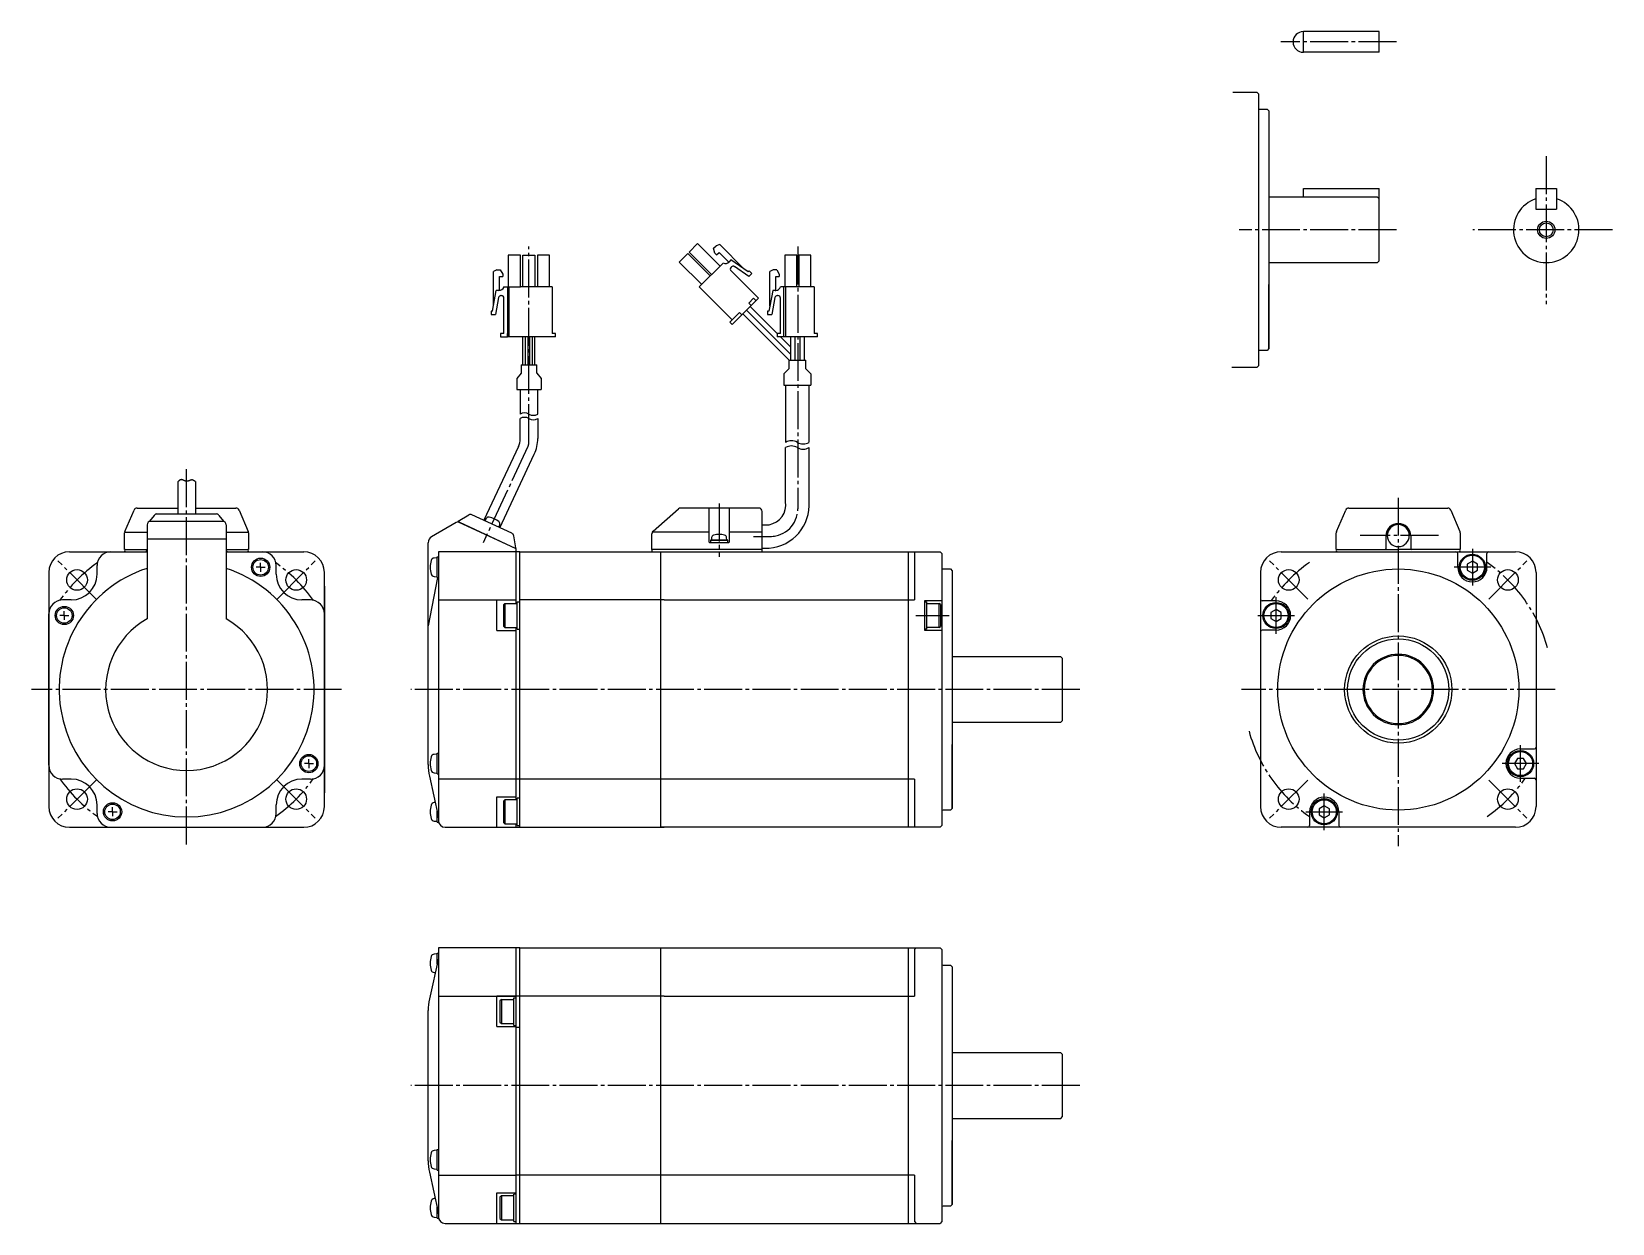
# Model space of a CAD drawing. Extents: x -213 to 246, y -140 to 206.
import ezdxf

# ---------------------------------------------------------------- set-up
doc = ezdxf.new("R2010")
doc.units = 0
doc.linetypes.add('DASH_CENTER', pattern=[14, 11, -1, 1, -1])
doc.layers.get('0').update_dxf_attribs({"linetype": 'CONTINUOUS'})

msp = doc.modelspace()

# ---------------------------------------------------------------- linework, layer by layer
at = {"color": 1, "linetype": 'DASH_CENTER'}
for p, q in [((183.31, 203.03), (149.79, 203.03)), ((226.82, 169.86), (226.82, 126.87)), ((183.31, 148.48), (137.65, 148.48)), ((246.02, 148.48), (205.55, 148.48)), ((-68.54, 86.84), (-68.54, 143.6)), ((9.5, 143.6), (9.5, 67.45)), ((-68.82, 85.58), (-81.85, 57.62)), ((-167.94, -30), (-167.94, 79.09)), ((-13.32, 68.97), (-13.32, 53.57)), ((183.86, 70.7), (183.86, -30.5)), ((195.52, 59.7), (172.75, 59.7)), ((-3.32, 59.45), (1.5, 59.45)), ((205.36, 55.82), (205.36, 50.5)), ((-194.21, 41.27), (-205.3, 52.37)), ((-141.66, 41.27), (-130.57, 52.37)), ((157.58, 41.27), (146.49, 52.37)), ((205.36, 50.5), (200.04, 50.5)), ((205.36, 50.5), (205.36, 45.18)), ((210.68, 50.5), (205.36, 50.5)), ((210.13, 41.27), (221.22, 52.37)), ((148.36, 36.5), (148.36, 41.82)), ((43.78, 36.5), (53.42, 36.5)), ((143.04, 36.5), (148.36, 36.5)), ((148.36, 31.18), (148.36, 36.5)), ((148.36, 36.5), (153.68, 36.5)), ((-122.94, 15), (-212.94, 15)), ((91.37, 15), (-102.82, 15)), ((229.36, 15), (138.36, 15)), ((219.36, -6.5), (219.36, -1.18)), ((219.36, -6.5), (214.04, -6.5)), ((224.68, -6.5), (219.36, -6.5)), ((219.36, -11.82), (219.36, -6.5)), ((-194.21, -11.27), (-205.3, -22.37)), ((-141.66, -11.27), (-130.57, -22.37)), ((157.58, -11.27), (146.49, -22.37)), ((210.13, -11.27), (221.22, -22.37)), ((162.36, -20.5), (162.36, -15.18)), ((157.04, -20.5), (162.36, -20.5)), ((162.36, -25.82), (162.36, -20.5)), ((162.36, -20.5), (167.68, -20.5)), ((91.37, -100), (-102.82, -100))]:
    msp.add_line(p, q, dxfattribs=at)
at = {"color": 7, "linetype": 'CONTINUOUS'}
for p, q in [((156.31, 200.03), (156.31, 206.03)), ((178.31, 206.03), (156.31, 206.03)), ((178.31, 200.03), (178.31, 206.03)), ((178.31, 200.03), (156.31, 200.03)), ((135.81, 188.48), (142.81, 188.48)), ((138.11, 188.48), (142.81, 188.48)), ((142.81, 188.48), (143.31, 187.98)), ((143.31, 187.98), (143.31, 148.48)), ((143.61, 183.48), (145.81, 183.48)), ((145.81, 183.48), (146.31, 182.98)), ((146.31, 182.98), (146.31, 148.48)), ((177.81, 157.98), (146.31, 157.98)), ((177.81, 157.98), (146.31, 157.98)), ((156.31, 160.48), (178.31, 160.48)), ((156.31, 157.98), (156.31, 160.48)), ((178.31, 157.48), (177.81, 157.98)), ((178.31, 157.48), (177.81, 157.98)), ((178.31, 139.48), (178.31, 160.48)), ((178.31, 139.48), (178.31, 157.48)), ((223.82, 160.48), (229.82, 160.48)), ((223.82, 154.48), (229.82, 154.48)), ((143.31, 148.48), (143.31, 108.98)), ((146.31, 148.48), (146.31, 113.98)), ((-19.56, 144.47), (-22.03, 141.99)), ((-13.05, 137.96), (-19.56, 144.47)), ((-14.94, 143.15), (-14.23, 143.85)), ((-14.58, 141.73), (-14.94, 143.15)), ((-13.17, 144.21), (-14.23, 143.85)), ((-13.17, 144.21), (-6.01, 137.05)), ((-71.04, 141.1), (-74.53, 141.1)), ((-74.53, 141.1), (-74.53, 131.9)), ((-71.04, 131.9), (-71.04, 141.1)), ((-70.29, 131.9), (-70.29, 141.1)), ((-70.29, 141.1), (-66.79, 141.1)), ((-66.79, 141.1), (-66.79, 131.9)), ((-66.04, 141.1), (-66.04, 131.9)), ((-62.54, 141.1), (-66.04, 141.1)), ((-62.54, 131.9), (-62.54, 141.1)), ((-22.42, 141.6), (-24.9, 139.13)), ((-24.9, 139.13), (-18.39, 132.62)), ((-15.92, 135.1), (-22.42, 141.6)), ((-22.03, 141.99), (-15.53, 135.48)), ((-19.1, 131.91), (-12.17, 138.84)), ((-14.05, 141.2), (-14.58, 141.73)), ((-14.05, 141.2), (-13.35, 141.91)), ((-13.35, 141.91), (-10.52, 139.08)), ((-9.88, 139.72), (-10.4, 139.2)), ((-4.86, 136.25), (-9.88, 139.72)), ((-9.87, 137.61), (-9.78, 137.69)), ((-4.74, 134.96), (-8.83, 137.78)), ((5.73, 141.1), (5.73, 131.9)), ((9.23, 141.1), (5.73, 141.1)), ((9.23, 131.9), (9.23, 141.1)), ((9.78, 141.1), (9.78, 131.9)), ((13.28, 141.1), (9.78, 141.1)), ((13.28, 131.9), (13.28, 141.1)), ((146.31, 138.98), (150.31, 138.98)), ((146.31, 138.98), (150.31, 138.98)), ((150.31, 138.98), (177.81, 138.98)), ((150.31, 138.98), (177.81, 138.98)), ((177.81, 138.98), (178.31, 139.48)), ((177.81, 138.98), (178.31, 139.48)), ((-77.87, 136.9), (-78.87, 136.4)), ((-78.87, 126.27), (-78.87, 136.4)), ((-77.87, 136.9), (-76.87, 136.9)), ((-77.12, 130.9), (-77.12, 134.9)), ((-77.12, 134.9), (-76.12, 134.9)), ((-76.87, 136.9), (-76.12, 135.65)), ((-76.12, 135.65), (-76.12, 134.9)), ((-9.87, 136.55), (-1.92, 128.59)), ((-4.57, 136.55), (-4.86, 136.25)), ((-4.74, 134.96), (-3.86, 135.84)), ((-3.86, 135.84), (-4.57, 136.55)), ((2.39, 136.9), (1.39, 136.4)), ((1.39, 126.27), (1.39, 136.4)), ((3.39, 136.9), (2.39, 136.9)), ((3.14, 130.9), (3.14, 134.9)), ((3.14, 134.9), (4.14, 134.9)), ((3.39, 136.9), (3.39, 136.9)), ((3.39, 136.9), (4.14, 135.65)), ((4.14, 135.65), (4.14, 134.9)), ((-79.12, 124.9), (-78.03, 130.9)), ((-77.4, 128.78), (-78.29, 123.9)), ((-77.29, 130.9), (-78.03, 130.9)), ((-76.66, 129.4), (-76.54, 129.4)), ((-75.79, 131.9), (-72.28, 131.9)), ((-75.79, 118.4), (-75.79, 128.65)), ((-74.78, 131.89), (-74.79, 117.4)), ((-74.29, 117.4), (-74.28, 131.89)), ((-72.28, 131.9), (-71.04, 131.9)), ((-70.29, 131.9), (-71.04, 131.9)), ((-66.79, 131.9), (-70.29, 131.9)), ((-61.79, 131.9), (-66.79, 131.9)), ((-61.79, 131.9), (-61.79, 118.4)), ((-9.55, 122.37), (-19.1, 131.91)), ((-9.55, 120.95), (-1.92, 128.59)), ((-4.74, 127.18), (-3.33, 128.59)), ((-3.33, 128.59), (-2.62, 127.88)), ((-3.33, 128.59), (-2.62, 127.88)), ((2.23, 130.9), (1.39, 126.27)), ((2.86, 128.78), (1.98, 123.9)), ((2.98, 130.9), (2.23, 130.9)), ((3.6, 129.4), (3.73, 129.4)), ((14.28, 131.9), (4.48, 131.9)), ((5.48, 131.9), (4.48, 131.9)), ((4.48, 118.4), (4.48, 128.65)), ((5.48, 117.4), (5.48, 131.89)), ((5.98, 131.9), (5.98, 117.4)), ((14.28, 131.9), (14.28, 118.4)), ((146.31, 113.98), (146.31, 132.56)), ((-79.12, 124.9), (-79.54, 124.9)), ((-79.54, 124.9), (-79.54, 123.9)), ((-10.26, 121.66), (-7.43, 124.49)), ((-7.43, 124.49), (-6.73, 123.78)), ((-6.44, 124.07), (6.97, 110.65)), ((-5.38, 125.13), (7.37, 112.37)), ((-4.74, 127.18), (-4.04, 126.47)), ((3.48, 118.39), (-4.32, 126.19)), ((1.14, 124.9), (0.73, 124.9)), ((0.73, 124.9), (0.73, 123.9)), ((1.39, 126.27), (1.14, 124.9)), ((-79.54, 123.9), (-78.29, 123.9)), ((-10.26, 121.66), (-9.55, 120.95)), ((0.73, 123.9), (1.98, 123.9)), ((-76.79, 118.4), (-76.79, 117.4)), ((-75.79, 118.4), (-76.79, 118.4)), ((-76.79, 117.4), (-76.08, 117.4)), ((-76.08, 117.4), (-74.79, 117.4)), ((-74.79, 117.4), (-74.79, 118.4)), ((-74.79, 117.4), (-74.79, 117.4)), ((-60.79, 117.4), (-74.79, 117.4)), ((-70.29, 109.32), (-70.29, 117.4)), ((-69.54, 109.32), (-69.54, 117.4)), ((-68.79, 109.32), (-68.79, 117.4)), ((-68.29, 109.32), (-68.29, 117.4)), ((-67.54, 109.32), (-67.54, 117.4)), ((-66.79, 109.32), (-66.79, 117.4)), ((-60.79, 118.4), (-61.79, 118.4)), ((-60.79, 117.4), (-60.79, 118.4)), ((3.48, 118.4), (3.48, 117.4)), ((4.48, 118.4), (3.48, 118.4)), ((15.28, 117.4), (3.48, 117.4)), ((4.48, 117.4), (7.37, 114.5)), ((7.37, 117.4), (7.37, 110.65)), ((8.62, 117.4), (8.62, 110.65)), ((10.12, 117.4), (10.12, 110.65)), ((11.37, 117.4), (11.37, 110.65)), ((15.28, 118.4), (14.28, 118.4)), ((15.28, 117.4), (15.28, 118.4)), ((6.87, 110.65), (6.87, 108.15)), ((6.87, 110.65), (11.87, 110.65)), ((11.87, 108.15), (11.87, 110.65)), ((145.81, 113.48), (143.61, 113.48)), ((146.31, 113.98), (145.81, 113.48)), ((-70.79, 106.82), (-72.04, 105.32)), ((-70.79, 109.32), (-70.79, 106.82)), ((-70.79, 109.32), (-66.29, 109.32)), ((-66.29, 106.82), (-66.29, 109.32)), ((-66.29, 106.82), (-65.04, 105.32)), ((6.87, 108.15), (5.47, 106.65)), ((5.47, 106.65), (5.47, 103.4)), ((11.87, 108.15), (13.27, 106.65)), ((13.27, 106.65), (13.27, 103.4)), ((142.81, 108.48), (135.55, 108.48)), ((143.31, 108.98), (142.81, 108.48)), ((-72.04, 105.32), (-72.04, 102.07)), ((-72.04, 102.07), (-65.04, 102.07)), ((-71.09, 102.07), (-71.09, 94.96)), ((-65.99, 94.96), (-65.99, 102.07)), ((-65.04, 105.32), (-65.04, 102.07)), ((5.47, 103.4), (13.27, 103.4)), ((5.98, 103.4), (5.98, 86.78)), ((12.77, 86.78), (12.77, 103.4)), ((-71.09, 87.85), (-71.09, 93.68)), ((-65.99, 93.68), (-65.99, 87.85)), ((-71.6, 85.54), (-81.63, 64.14)), ((-77.01, 61.98), (-66.98, 83.37)), ((5.98, 69.55), (5.98, 85.26)), ((12.77, 69.65), (12.77, 85.26)), ((-170.49, 75.32), (-170.49, 65.98)), ((-165.39, 75.36), (-165.39, 65.98)), ((-185.86, 60.89), (-183.2, 67.09)), ((-185.86, 60.89), (-183.2, 67.09)), ((-182.28, 67.7), (-170.49, 67.7)), ((-177.34, 65.57), (-178.75, 63.86)), ((-176.54, 65.98), (-159.34, 65.98)), ((-165.39, 67.7), (-153.6, 67.7)), ((-157.13, 63.86), (-158.53, 65.57)), ((-152.68, 67.09), (-150.02, 60.89)), ((-152.68, 67.09), (-150.02, 60.89)), ((-89.06, 63.91), (-86.02, 65.71)), ((-89.06, 63.91), (-86.02, 65.71)), ((-73.52, 60.36), (-85.09, 65.75)), ((-80.96, 64.69), (-81.36, 64.01)), ((-32.48, 61), (-25.11, 67.45)), ((-1.82, 67.7), (-24.45, 67.7)), ((-16.32, 67.7), (-16.32, 57.9)), ((-10.32, 57.9), (-10.32, 67.7)), ((-0.82, 55), (-0.82, 66.7)), ((165.94, 60.89), (168.6, 67.09)), ((169.52, 67.7), (193.36, 67.7)), ((193.36, 67.7), (193.86, 67.7)), ((193.86, 67.7), (198.2, 67.7)), ((199.12, 67.09), (201.77, 60.89)), ((-185.94, 55.7), (-185.94, 60.49)), ((-185.94, 55.7), (-185.94, 60.49)), ((-185.92, 60.7), (-179.77, 60.7)), ((-185.92, 60.7), (-179.39, 60.7)), ((-179.39, 62.86), (-179.39, 35.52)), ((-178.75, 63.86), (-157.13, 63.86)), ((-178.52, 63.86), (-157.37, 63.86)), ((-178.25, 63.86), (-157.62, 63.86)), ((-156.49, 62.86), (-156.49, 35.52)), ((-156.49, 60.7), (-149.96, 60.7)), ((-156.1, 60.7), (-149.96, 60.7)), ((-149.94, 60.49), (-149.94, 55.7)), ((-149.94, 60.49), (-149.94, 55.7)), ((-89.64, 63.53), (-96.84, 59.35)), ((-89.05, 63.74), (-72.54, 56.04)), ((-88.71, 63.58), (-72.32, 55.94)), ((-77.28, 62.11), (-77.01, 62.85)), ((-32.82, 55.7), (-32.82, 60.25)), ((-16.32, 60.7), (-32.72, 60.7)), ((-0.82, 60.7), (-10.32, 60.7)), ((-0.82, 62.85), (1.18, 62.85)), ((165.86, 55.7), (165.86, 60.49)), ((201.86, 60.49), (201.86, 55.7)), ((-185.94, 55.7), (-182.44, 55.7)), ((-185.94, 55.7), (-179.39, 55.7)), ((-179.39, 58.77), (-156.49, 58.77)), ((-156.49, 55.7), (-149.94, 55.7)), ((-153.44, 55.7), (-149.94, 55.7)), ((-97.82, -6.79), (-97.82, 57.63)), ((-73.68, 56.52), (-73.68, 56.53)), ((-72.98, 59.62), (-72.4, 56.14)), ((-72.32, 55.94), (-72.32, 40)), ((-32.82, 55.7), (-32.82, 55)), ((-0.82, 55.7), (-32.82, 55.7)), ((-16.12, 57.7), (-10.52, 57.7)), ((-10.82, 58.34), (-15.82, 58.34)), ((-15.82, 58.34), (-15.82, 57.7)), ((-15.51, 59.12), (-15.57, 58.34)), ((-15.57, 58.34), (-14.62, 58.34)), ((-14.62, 58.34), (-12.02, 58.34)), ((-12.02, 58.34), (-11.07, 58.34)), ((-11.07, 58.34), (-11.14, 59.12)), ((-10.82, 57.7), (-10.82, 58.34)), ((-0.82, 56.05), (1.18, 56.05)), ((165.86, 55.7), (183.86, 55.7)), ((180.26, 59.6), (180.26, 55.9)), ((201.86, 55.7), (183.86, 55.7)), ((187.46, 59.6), (187.46, 55.9)), ((-201.94, 55), (-179.39, 55)), ((-193.94, 48.5), (-193.94, 51)), ((-193.94, 48.5), (-193.94, 51)), ((-193.94, 48.5), (-193.94, 51)), ((-156.49, 55), (-133.94, 55)), ((-146.44, 50.5), (-147.74, 50.5)), ((-146.44, 50.5), (-146.44, 51.8)), ((-146.44, 50.5), (-145.14, 50.5)), ((-146.44, 50.5), (-146.44, 49.2)), ((-141.94, 48.5), (-141.94, 51)), ((-95.2, 53.25), (-96.05, 53.18)), ((-95.2, 53.5), (-94.82, 53.5)), ((-95.2, 47.5), (-95.2, 53.5)), ((-95.2, 50.5), (-95.2, 53.25)), ((-95.2, 47.75), (-95.2, 50.5)), ((-71.22, 55), (-94.82, 55)), ((-94.82, 54.97), (-94.82, -22.23)), ((-94.82, 53.5), (-94.82, 47.5)), ((-71.32, 55), (-71.32, 15)), ((-71.22, 55), (50.88, 55)), ((-30.32, 54.9), (-30.32, 15)), ((41.58, 55), (43.88, 55)), ((41.58, 55), (41.58, 15)), ((41.58, 55), (41.58, 52.35)), ((43.38, 55), (43.38, 41)), ((43.88, 55), (50.88, 55)), ((50.88, 55), (51.38, 54.5)), ((51.38, 54.5), (51.38, 15)), ((149.86, 55), (217.86, 55)), ((201.11, 50.5), (201.11, 54.5)), ((205.36, 52.23), (203.86, 51.37)), ((203.86, 51.37), (203.86, 49.63)), ((206.86, 51.37), (205.36, 52.23)), ((206.86, 49.63), (206.86, 51.37)), ((209.61, 50.5), (209.61, 54.5)), ((-207.94, 49), (-207.94, -19)), ((-127.94, -19), (-127.94, 49)), ((-95.12, 47.5), (-97.82, 33.49)), ((-96.05, 47.82), (-95.2, 47.75)), ((-95.2, 47.5), (-94.82, 47.5)), ((51.68, 50), (53.88, 50)), ((53.88, 50), (54.38, 49.5)), ((54.38, 49.5), (54.38, 15)), ((143.86, 49), (143.86, -19)), ((203.86, 49.63), (205.36, 48.77)), ((205.36, 48.77), (206.86, 49.63)), ((223.86, 49), (223.86, -19)), ((-127.94, 45), (-127.94, -15)), ((-207.94, -7), (-207.94, 37)), ((-207.94, -7), (-207.94, 37)), ((-207.94, -7), (-207.94, 37)), ((-207.94, -7), (-207.94, 37)), ((-207.94, -7), (-207.94, 37)), ((-201.44, 41), (-203.94, 41)), ((-201.44, 41), (-203.94, 41)), ((-201.44, 41), (-203.94, 41)), ((-203.44, 36.5), (-203.44, 37.8)), ((-131.94, 41), (-134.44, 41)), ((-131.94, 41), (-134.44, 41)), ((-127.94, 37), (-127.94, -7)), ((-127.94, 37), (-127.94, -7)), ((-127.94, 37), (-127.94, -7)), ((-127.94, 37), (-127.94, -7)), ((-127.94, 37), (-127.94, -7)), ((-94.82, 41), (-72.32, 41)), ((-77.82, 32.16), (-77.82, 41)), ((-75.56, 40), (-75.96, 39.6)), ((-75.96, 39.6), (-75.96, 33.4)), ((-75.56, 40), (-71.96, 40)), ((-75.56, 40), (-75.56, 33.59)), ((-75.56, 39.24), (-75.56, 33)), ((-71.96, 40.5), (-71.32, 40.5)), ((-71.96, 33.59), (-71.96, 40.5)), ((-71.96, 32.5), (-71.96, 39.24)), ((-29.32, 41), (-71.32, 41)), ((-29.32, 41), (43.38, 41)), ((46.28, 40.75), (46.28, 32.25)), ((51.38, 40.75), (46.28, 40.75)), ((46.28, 40.5), (46.92, 40.5)), ((46.92, 40.5), (46.92, 32.5)), ((46.92, 40), (50.57, 40)), ((50.57, 33), (50.57, 40)), ((50.92, 39.65), (50.57, 40)), ((50.92, 39.65), (50.92, 33.35)), ((148.36, 40.75), (144.36, 40.75)), ((148.36, 38.23), (146.86, 37.37)), ((146.86, 37.37), (146.86, 35.63)), ((149.86, 37.37), (148.36, 38.23)), ((149.86, 35.63), (149.86, 37.37)), ((-203.44, 36.5), (-204.74, 36.5)), ((-203.44, 36.5), (-203.44, 35.2)), ((-203.44, 36.5), (-202.14, 36.5)), ((-77.82, 32.16), (-72.32, 32.16)), ((-75.96, 33.4), (-75.56, 33)), ((-75.56, 33), (-71.96, 33)), ((-72.32, 33), (-72.32, -17)), ((-72.32, 32.8), (-72.32, -5)), ((-71.96, 32.5), (-71.32, 32.5)), ((46.92, 32.5), (46.28, 32.5)), ((46.28, 32.25), (51.38, 32.25)), ((50.57, 33), (46.92, 33)), ((50.57, 33), (50.92, 33.35)), ((148.36, 32.25), (144.36, 32.25)), ((146.86, 35.63), (148.36, 34.77)), ((148.36, 34.77), (149.86, 35.63)), ((85.87, 24.5), (54.37, 24.5)), ((85.87, 24.5), (54.37, 24.5)), ((86.37, 24), (85.87, 24.5)), ((86.37, 24), (85.87, 24.5)), ((86.37, 6), (86.37, 24)), ((86.37, 6), (86.37, 24)), ((-71.32, 15), (-71.32, -25)), ((-30.32, 15), (-30.32, -24.9)), ((41.58, 15), (41.58, -25)), ((51.38, 15), (51.38, -24.5)), ((54.38, 15), (54.38, -19.5)), ((54.37, 5.5), (58.37, 5.5)), ((54.37, 5.5), (58.37, 5.5)), ((58.37, 5.5), (85.87, 5.5)), ((58.37, 5.5), (85.87, 5.5)), ((85.87, 5.5), (86.37, 6)), ((85.87, 5.5), (86.37, 6)), ((-95.2, -3.75), (-96.05, -3.82)), ((-95.2, -3.5), (-94.82, -3.5)), ((-95.2, -9.5), (-95.2, -3.5)), ((-95.2, -6.5), (-95.2, -3.75)), ((-94.82, -3.5), (-94.82, -9.5)), ((54.37, -19.5), (54.37, -0.92)), ((219.36, -2.25), (223.36, -2.25)), ((-132.44, -6.5), (-133.74, -6.5)), ((-132.44, -6.5), (-132.44, -5.2)), ((-132.44, -6.5), (-132.44, -7.8)), ((-132.44, -6.5), (-131.14, -6.5)), ((-96.05, -9.18), (-95.2, -9.25)), ((-95.2, -9.25), (-95.2, -6.5)), ((218.49, -5), (217.62, -6.5)), ((217.62, -6.5), (218.49, -8)), ((220.22, -5), (218.49, -5)), ((218.49, -8), (220.22, -8)), ((221.09, -6.5), (220.22, -5)), ((220.22, -8), (221.09, -6.5)), ((-201.44, -11), (-203.94, -11)), ((-201.44, -11), (-203.94, -11)), ((-131.94, -11), (-134.44, -11)), ((-131.94, -11), (-134.44, -11)), ((-131.94, -11), (-134.44, -11)), ((-97.44, -10.16), (-94.88, -21.78)), ((-95.2, -9.5), (-94.82, -9.5)), ((-29.32, -11), (-94.82, -11)), ((43.38, -11), (-29.32, -11)), ((43.38, -11), (43.38, -25)), ((219.36, -10.75), (223.36, -10.75)), ((-95.75, -17.8), (-96.05, -17.82)), ((-94.82, -17.5), (-94.82, -23.5)), ((-77.82, -16.16), (-72.32, -16.16)), ((-77.82, -25), (-77.82, -16.16)), ((-75.56, -17), (-75.96, -17.4)), ((-75.56, -17), (-75.96, -17.4)), ((-75.96, -17.4), (-75.96, -23.24)), ((-75.96, -17.76), (-75.96, -23.6)), ((-71.96, -17), (-75.56, -17)), ((-75.56, -17), (-75.56, -23.24)), ((-75.56, -17.76), (-75.56, -24)), ((-71.96, -23.24), (-71.96, -16.5)), ((-71.32, -16.5), (-71.96, -16.5)), ((-71.96, -24.5), (-71.96, -17.76)), ((-193.94, -21), (-193.94, -18.5)), ((-193.94, -21), (-193.94, -18.5)), ((-193.94, -21), (-193.94, -18.5)), ((-189.44, -20.5), (-190.74, -20.5)), ((-189.44, -20.5), (-189.44, -19.2)), ((-189.44, -20.5), (-188.14, -20.5)), ((-189.44, -20.5), (-189.44, -21.8)), ((-141.94, -21), (-141.94, -18.5)), ((-141.94, -21), (-141.94, -18.5)), ((-95.2, -23.5), (-95.2, -20.29)), ((-94.82, -22.23), (-94.82, -23)), ((41.58, -22.35), (41.58, -25)), ((53.88, -20), (51.68, -20)), ((54.38, -19.5), (53.88, -20)), ((158.11, -20.5), (158.11, -24.5)), ((162.36, -18.77), (160.86, -19.63)), ((160.86, -19.63), (160.86, -21.37)), ((160.86, -21.37), (162.36, -22.23)), ((163.86, -19.63), (162.36, -18.77)), ((162.36, -22.23), (163.86, -21.37)), ((163.86, -21.37), (163.86, -19.63)), ((166.61, -20.5), (166.61, -24.5)), ((-201.94, -25), (-133.94, -25)), ((-96.05, -23.18), (-95.2, -23.25)), ((-95.2, -23.5), (-94.82, -23.5)), ((-92.82, -25), (-29.32, -25)), ((-75.96, -23.6), (-75.56, -24)), ((-75.56, -24), (-71.96, -24)), ((-72.32, -24), (-72.32, -25)), ((-71.96, -24.5), (-71.32, -24.5)), ((50.88, -25), (-30.32, -25)), ((43.88, -25), (41.58, -25)), ((51.38, -24.5), (50.88, -25)), ((217.86, -25), (149.86, -25)), ((-94.82, -62.99), (-97.44, -74.84)), ((-95.2, -61.75), (-96.05, -61.82)), ((-95.2, -64.71), (-95.2, -61.5)), ((-95.2, -61.5), (-94.82, -61.5)), ((-95.2, -64.5), (-95.2, -61.75)), ((-71.22, -60), (-94.82, -60)), ((-94.82, -60.03), (-94.82, -137.23)), ((-94.82, -61.5), (-94.82, -67.5)), ((-72.32, -60), (-72.32, -140)), ((-71.22, -60), (-71.32, -60.1)), ((-71.32, -60.1), (-71.32, -100)), ((-71.22, -60), (50.88, -60)), ((-30.32, -60), (-30.32, -100)), ((41.58, -60), (41.58, -62.65)), ((41.58, -60), (41.58, -100)), ((41.58, -60), (43.88, -60)), ((43.88, -60), (43.38, -60.5)), ((43.38, -60.5), (43.38, -74)), ((43.88, -60), (50.88, -60)), ((50.88, -60), (51.38, -60.5)), ((51.38, -60.5), (51.38, -100)), ((-96.05, -67.18), (-95.75, -67.2)), ((51.68, -65), (53.88, -65)), ((53.88, -65), (54.38, -65.5)), ((54.38, -65.5), (54.38, -100)), ((-94.82, -74), (-72.32, -74)), ((-29.32, -74), (-77.82, -74)), ((-77.82, -82.84), (-77.82, -74)), ((-76.56, -75), (-76.96, -75.4)), ((-76.96, -75.4), (-76.96, -81.6)), ((-76.56, -75), (-76.56, -81.41)), ((-76.56, -75), (-72.96, -75)), ((-76.56, -75.76), (-76.56, -82)), ((-72.96, -81.41), (-72.96, -74.5)), ((-72.96, -74.5), (-72.32, -74.5)), ((-72.96, -82.5), (-72.96, -75.76)), ((-72.32, -74), (-72.32, -81.41)), ((-29.32, -74), (43.38, -74)), ((-97.82, -100), (-97.82, -78.21)), ((-76.96, -81.6), (-76.56, -82)), ((-76.56, -82), (-72.96, -82)), ((-72.96, -82.5), (-72.32, -82.5)), ((-77.82, -82.84), (-72.32, -82.84)), ((-72.32, -83), (-71.32, -83)), ((85.87, -90.5), (54.37, -90.5)), ((85.87, -90.5), (54.37, -90.5)), ((86.37, -91), (85.87, -90.5)), ((86.37, -91), (85.87, -90.5)), ((86.37, -109), (86.37, -91)), ((86.37, -109), (86.37, -91)), ((-97.82, -121.79), (-97.82, -100)), ((-71.32, -100), (-71.32, -140)), ((-30.32, -100), (-30.32, -140)), ((41.58, -100), (41.58, -140)), ((51.38, -100), (51.38, -139.5)), ((54.38, -100), (54.38, -134.5)), ((54.37, -109.5), (58.37, -109.5)), ((54.37, -109.5), (58.37, -109.5)), ((58.37, -109.5), (85.87, -109.5)), ((58.37, -109.5), (85.87, -109.5)), ((85.87, -109.5), (86.37, -109)), ((85.87, -109.5), (86.37, -109)), ((-95.2, -118.75), (-96.05, -118.82)), ((-95.2, -124.5), (-95.2, -118.5)), ((-95.2, -118.5), (-94.82, -118.5)), ((-95.2, -121.5), (-95.2, -118.75)), ((-94.82, -118.5), (-94.82, -124.5)), ((54.37, -134.5), (54.37, -115.92)), ((-95.2, -124.25), (-95.2, -121.5)), ((-97.44, -125.16), (-94.88, -136.78)), ((-96.05, -124.18), (-95.2, -124.25)), ((-95.2, -124.5), (-94.82, -124.5)), ((-94.82, -126), (-72.32, -126)), ((43.38, -126), (-72.32, -126)), ((43.38, -126), (43.38, -139.5)), ((-95.75, -132.8), (-96.05, -132.82)), ((-94.82, -132.5), (-94.82, -138.5)), ((-77.82, -140), (-77.82, -131.16)), ((-77.82, -131.16), (-72.32, -131.16)), ((-76.56, -132), (-76.96, -132.4)), ((-76.56, -132), (-76.96, -132.4)), ((-76.96, -132.4), (-76.96, -138.24)), ((-76.96, -132.76), (-76.96, -138.6)), ((-76.56, -132), (-76.56, -138.24)), ((-72.96, -132), (-76.56, -132)), ((-76.56, -132.76), (-76.56, -139)), ((-72.32, -131.5), (-72.96, -131.5)), ((-72.96, -138.24), (-72.96, -131.5)), ((-72.96, -139.5), (-72.96, -132.76)), ((-95.2, -138.5), (-95.2, -135.29)), ((-94.82, -137.23), (-94.82, -138)), ((53.88, -135), (51.68, -135)), ((54.38, -134.5), (53.88, -135)), ((-96.05, -138.18), (-95.2, -138.25)), ((-95.2, -138.5), (-94.82, -138.5)), ((-92.82, -140), (50.88, -140)), ((-76.96, -138.6), (-76.56, -139)), ((-76.56, -139), (-72.96, -139)), ((-72.96, -139.5), (-72.32, -139.5)), ((43.38, -139.5), (43.88, -140)), ((51.38, -139.5), (50.88, -140))]:
    msp.add_line(p, q, dxfattribs=at)
for p, q in [((223.82, 160.48), (223.82, 154.48)), ((229.82, 160.48), (229.82, 154.48))]:
    msp.add_line(p, q)
at = {"color": 2}
msp.add_polyline3d([(-165.39, 75.36, 0), (-165.41, 75.38, 0), (-165.43, 75.39, 0), (-165.45, 75.41, 0), (-165.47, 75.42, 0), (-165.5, 75.44, 0), (-165.52, 75.46, 0), (-165.54, 75.47, 0), (-165.56, 75.49, 0), (-165.58, 75.5, 0), (-165.6, 75.52, 0), (-165.63, 75.53, 0), (-165.65, 75.55, 0), (-165.67, 75.56, 0), (-165.69, 75.58, 0), (-165.71, 75.59, 0), (-165.74, 75.61, 0), (-165.76, 75.62, 0), (-165.78, 75.63, 0), (-165.8, 75.65, 0), (-165.82, 75.66, 0), (-165.84, 75.67, 0), (-165.87, 75.69, 0), (-165.89, 75.7, 0), (-165.91, 75.71, 0), (-165.93, 75.72, 0), (-165.95, 75.73, 0), (-165.98, 75.74, 0), (-166, 75.75, 0), (-166.02, 75.76, 0), (-166.04, 75.77, 0), (-166.06, 75.78, 0), (-166.09, 75.79, 0), (-166.11, 75.8, 0), (-166.13, 75.8, 0), (-166.16, 75.81, 0), (-166.18, 75.82, 0), (-166.2, 75.82, 0), (-166.22, 75.83, 0), (-166.25, 75.83, 0), (-166.27, 75.84, 0), (-166.29, 75.84, 0), (-166.31, 75.84, 0), (-166.34, 75.84, 0), (-166.36, 75.85, 0), (-166.38, 75.85, 0), (-166.41, 75.85, 0), (-166.43, 75.85, 0), (-166.45, 75.85, 0), (-166.47, 75.84, 0), (-166.5, 75.84, 0), (-166.52, 75.84, 0), (-166.54, 75.84, 0), (-166.57, 75.83, 0), (-166.59, 75.83, 0), (-166.61, 75.82, 0), (-166.64, 75.82, 0), (-166.66, 75.81, 0), (-166.68, 75.81, 0), (-166.71, 75.8, 0), (-166.73, 75.8, 0), (-166.75, 75.79, 0), (-166.78, 75.78, 0), (-166.8, 75.77, 0), (-166.83, 75.77, 0), (-166.85, 75.76, 0), (-166.87, 75.75, 0), (-166.9, 75.74, 0), (-166.92, 75.73, 0), (-166.94, 75.72, 0), (-166.97, 75.72, 0), (-166.99, 75.71, 0), (-167.02, 75.7, 0), (-167.04, 75.69, 0), (-167.07, 75.68, 0), (-167.09, 75.67, 0), (-167.11, 75.66, 0), (-167.14, 75.65, 0), (-167.16, 75.64, 0), (-167.19, 75.63, 0), (-167.21, 75.62, 0), (-167.24, 75.61, 0), (-167.26, 75.6, 0), (-167.28, 75.59, 0), (-167.31, 75.58, 0), (-167.33, 75.58, 0), (-167.36, 75.57, 0), (-167.38, 75.56, 0), (-167.41, 75.55, 0), (-167.43, 75.54, 0), (-167.45, 75.53, 0), (-167.48, 75.53, 0), (-167.5, 75.52, 0), (-167.53, 75.51, 0), (-167.55, 75.5, 0), (-167.58, 75.5, 0), (-167.6, 75.49, 0), (-167.63, 75.49, 0), (-167.65, 75.48, 0), (-167.68, 75.48, 0), (-167.7, 75.47, 0), (-167.72, 75.47, 0), (-167.75, 75.46, 0), (-167.77, 75.46, 0), (-167.8, 75.46, 0), (-167.82, 75.46, 0), (-167.85, 75.46, 0), (-167.87, 75.45, 0), (-167.9, 75.45, 0), (-167.92, 75.45, 0), (-167.94, 75.46, 0), (-167.97, 75.46, 0), (-167.99, 75.46, 0), (-168.02, 75.46, 0), (-168.04, 75.47, 0), (-168.07, 75.47, 0), (-168.09, 75.47, 0), (-168.12, 75.48, 0), (-168.14, 75.48, 0), (-168.16, 75.49, 0), (-168.19, 75.5, 0), (-168.21, 75.5, 0), (-168.24, 75.51, 0), (-168.26, 75.52, 0), (-168.29, 75.53, 0), (-168.31, 75.53, 0), (-168.34, 75.54, 0), (-168.36, 75.55, 0), (-168.38, 75.56, 0), (-168.41, 75.57, 0), (-168.43, 75.58, 0), (-168.46, 75.59, 0), (-168.48, 75.6, 0), (-168.5, 75.61, 0), (-168.53, 75.62, 0), (-168.55, 75.63, 0), (-168.58, 75.64, 0), (-168.6, 75.65, 0), (-168.63, 75.67, 0), (-168.65, 75.68, 0), (-168.67, 75.69, 0), (-168.7, 75.7, 0), (-168.72, 75.71, 0), (-168.75, 75.72, 0), (-168.77, 75.73, 0), (-168.79, 75.74, 0), (-168.82, 75.75, 0), (-168.84, 75.76, 0), (-168.86, 75.78, 0), (-168.89, 75.79, 0), (-168.91, 75.8, 0), (-168.94, 75.81, 0), (-168.96, 75.82, 0), (-168.98, 75.83, 0), (-169, 75.84, 0), (-169.03, 75.84, 0), (-169.05, 75.85, 0), (-169.07, 75.86, 0), (-169.1, 75.87, 0), (-169.12, 75.88, 0), (-169.14, 75.89, 0), (-169.17, 75.89, 0), (-169.19, 75.9, 0), (-169.21, 75.91, 0), (-169.24, 75.91, 0), (-169.26, 75.92, 0), (-169.28, 75.92, 0), (-169.3, 75.93, 0), (-169.33, 75.93, 0), (-169.35, 75.93, 0), (-169.37, 75.93, 0), (-169.39, 75.94, 0), (-169.42, 75.94, 0), (-169.44, 75.94, 0), (-169.46, 75.94, 0), (-169.48, 75.94, 0), (-169.5, 75.94, 0), (-169.53, 75.93, 0), (-169.55, 75.93, 0), (-169.57, 75.93, 0), (-169.59, 75.92, 0), (-169.61, 75.92, 0), (-169.64, 75.91, 0), (-169.66, 75.91, 0), (-169.68, 75.9, 0), (-169.7, 75.89, 0), (-169.72, 75.89, 0), (-169.74, 75.88, 0), (-169.76, 75.87, 0), (-169.79, 75.86, 0), (-169.81, 75.85, 0), (-169.83, 75.84, 0), (-169.85, 75.83, 0), (-169.87, 75.81, 0), (-169.89, 75.8, 0), (-169.91, 75.79, 0), (-169.93, 75.78, 0), (-169.95, 75.76, 0), (-169.97, 75.75, 0), (-170, 75.73, 0), (-170.02, 75.72, 0), (-170.04, 75.71, 0), (-170.06, 75.69, 0), (-170.08, 75.67, 0), (-170.1, 75.66, 0), (-170.12, 75.64, 0), (-170.14, 75.63, 0), (-170.16, 75.61, 0), (-170.18, 75.59, 0), (-170.2, 75.57, 0), (-170.22, 75.56, 0), (-170.24, 75.54, 0), (-170.26, 75.52, 0), (-170.28, 75.5, 0), (-170.3, 75.49, 0), (-170.32, 75.47, 0), (-170.34, 75.45, 0), (-170.37, 75.43, 0), (-170.39, 75.41, 0), (-170.41, 75.39, 0), (-170.43, 75.37, 0), (-170.45, 75.35, 0), (-170.47, 75.34, 0), (-170.49, 75.32, 0)], dxfattribs=at)
at = {"color": 2, "linetype": 'CONTINUOUS'}
msp.add_circle((226.82, 148.48), 2.5, dxfattribs=at)
at = {"color": 7, "linetype": 'CONTINUOUS'}
for centre, radius in [((226.82, 148.48), 2), ((-146.44, 50.5), 2.65), ((-146.44, 50.5), 2.25), ((205.36, 50.5), 3.8), ((205.36, 50.5), 3.5), ((-199.76, 46.82), 3), ((-136.12, 46.82), 3), ((183.86, 15), 35), ((152.04, 46.82), 3), ((215.68, 46.82), 3), ((-203.44, 36.5), 2.65), ((-203.44, 36.5), 2.25), ((148.36, 36.5), 3.8), ((148.36, 36.5), 3.5), ((183.86, 15), 15.57), ((183.86, 15), 15.57), ((183.86, 15), 14.7), ((183.86, 15), 14.7), ((-132.44, -6.5), 2.65), ((-132.44, -6.5), 2.25), ((219.36, -6.5), 3.8), ((219.36, -6.5), 3.5), ((-199.76, -16.82), 3), ((-189.44, -20.5), 2.65), ((-189.44, -20.5), 2.25), ((-136.12, -16.82), 3), ((152.04, -16.82), 3), ((162.36, -20.5), 3.8), ((162.36, -20.5), 3.5), ((215.68, -16.82), 3)]:
    msp.add_circle(centre, radius, dxfattribs=at)
for centre, radius, start, end in [((156.31, 203.03), 3, 90, 270), ((226.82, 148.48), 9.5, 108.4085, 71.5915)]:
    msp.add_arc(centre, radius, start, end)
for centre, radius, start, end in [((143.61, 183.78), 0.3, 180, 270), ((-11.53, 140.26), 1.55, 245.7532, 316.8667), ((-9.25, 137.16), 0.75, 55.3048, 135), ((-9.34, 137.08), 0.75, 135, 225), ((-76.66, 128.65), 0.75, 90, 169.6952), ((-77.23, 132.44), 1.55, 268.1333, 339.2468), ((-76.54, 128.65), 0.75, 0, 90), ((3.6, 128.65), 0.75, 90, 169.6952), ((3.03, 132.44), 1.55, 268.1333, 274.2521), ((3.03, 132.44), 1.55, 274.2521, 339.2468), ((3.73, 128.65), 0.75, 0, 90), ((143.61, 113.18), 0.3, 90, 180), ((-76.53, 87.85), 5.45, 334.8988, 0.0043), ((-76.54, 87.85), 10.55, 334.8909, 359.9977), ((0.17, 68.65), 12.64, 274.5378, 4.5378), ((0.18, 68.64), 5.87, 279.8063, 8.9444), ((-182.28, 66.7), 1, 90, 156.8014), ((-182.28, 66.7), 1, 90, 156.8014), ((-176.54, 64.98), 1, 90, 143.6633), ((-159.34, 64.98), 1, 36.3367, 90), ((-153.6, 66.7), 1, 23.1986, 90), ((-153.6, 66.7), 1, 23.1986, 90), ((-85.52, 64.85), 1, 65, 120.561), ((-80.27, 64.29), 0.8, 80.4427, 150), ((-81.13, 59.16), 6, 49.5573, 80.4427), ((-24.45, 66.7), 1, 90, 131.1859), ((-1.82, 66.7), 1, 0, 90), ((169.52, 66.7), 1, 90, 156.8014), ((198.2, 66.7), 1, 23.1986, 90), ((-184.94, 60.49), 1, 156.8014, 180), ((-184.94, 60.49), 1, 156.8014, 180), ((-178.39, 62.86), 1, 90, 180), ((-157.49, 62.86), 1, 0, 90), ((-150.94, 60.49), 1, 0, 23.1986), ((-150.94, 60.49), 1, 0, 23.1986), ((-89.13, 62.67), 1, 65, 120.5004), ((-89.01, 63.83), 0.1, 120.561, 245), ((-77.76, 63.12), 0.8, 340, 49.5573), ((-73.96, 59.46), 1, 9.439, 65), ((-31.82, 60.25), 1, 131.1859, 180), ((-14.71, 59.05), 0.8, 105.4427, 175), ((-13.32, 54.04), 6, 90, 105.4427), ((-13.32, 54.04), 6, 74.5573, 90), ((-11.94, 59.05), 0.8, 5, 74.5573), ((166.86, 60.49), 1, 156.8014, 180), ((183.86, 59.6), 3.6, 360, 180), ((183.86, 59.7), 3.2, 270.6474, 270), ((200.86, 60.49), 1, 0, 23.1986), ((-185.59, 55.35), 0.35, 90, 270), ((-185.59, 55.35), 0.35, 90, 270), ((-179.89, 55.5), 0.5, 270, 0), ((-155.99, 55.5), 0.5, 180, 270), ((-150.29, 55.35), 0.35, 270, 90), ((-150.29, 55.35), 0.35, 270, 90), ((-95.82, 57.63), 2, 120.5004, 180), ((-72.5, 56.13), 0.1, 245, 9.439), ((-16.12, 57.9), 0.2, 180, 270), ((-10.52, 57.9), 0.2, 270, 0), ((166.21, 55.35), 0.35, 90, 270), ((180.06, 55.9), 0.2, 270, 0), ((187.66, 55.9), 0.2, 180, 270), ((201.51, 55.35), 0.35, 270, 90), ((-201.94, 49), 6, 90, 180), ((-189.94, 51), 4, 90, 180), ((-189.94, 51), 4, 90, 180), ((-189.94, 51), 4, 90, 180), ((-145.94, 51), 4, 0, 90), ((-133.94, 49), 6, 0, 90), ((-90.2, 50.5), 7, 163.743, 180), ((-90.2, 50.5), 7, 180, 196.257), ((-95.96, 52.18), 1, 95, 163.743), ((149.86, 49), 6, 90, 180), ((200.61, 54.5), 0.5, 0, 90), ((205.36, 50.5), 4.25, 180, 0), ((205.36, 50.5), 4.25, 180, 0), ((210.11, 54.5), 0.5, 90, 180), ((217.86, 49), 6, 0, 90), ((-167.94, 15), 37, 108.0267, 71.9733), ((-201.44, 48.5), 7.5, 270, 0), ((-201.44, 48.5), 7.5, 270, 0), ((-201.44, 48.5), 7.5, 270, 0), ((-134.44, 48.5), 7.5, 180, 270), ((-134.44, 48.5), 7.5, 180, 270), ((-134.44, 48.5), 7.5, 180, 270), ((-95.96, 48.82), 1, 196.257, 265), ((51.68, 50.3), 0.3, 180, 270), ((-203.94, 37), 4, 90, 180), ((-203.94, 37), 4, 90, 180), ((-203.94, 37), 4, 90, 180), ((-131.94, 37), 4, 0, 90), ((-131.94, 37), 4, 0, 90), ((144.36, 41.25), 0.5, 180, 270), ((148.36, 36.5), 4.25, 270, 90), ((148.36, 36.5), 4.25, 270, 90), ((-167.94, 15), 23.5, 119.1589, 60.8411), ((144.36, 31.75), 0.5, 90, 180), ((183.86, 15), 10.25, 90, 0), ((183.86, 15), 9.9, 90, 0), ((183.86, 15), 10.25, 0, 90), ((183.86, 15), 9.9, 0, 90), ((-90.2, -6.5), 7, 163.743, 180), ((-95.96, -4.82), 1, 95, 163.743), ((219.36, -6.5), 4.25, 90, 270), ((219.36, -6.5), 4.25, 90, 270), ((223.36, -1.75), 0.5, 270, 0), ((-203.94, -7), 4, 180, 270), ((-203.94, -7), 4, 180, 270), ((-131.94, -7), 4, 270, 0), ((-131.94, -7), 4, 270, 0), ((-131.94, -7), 4, 270, 0), ((-82.82, -6.79), 15, 180, 192.9946), ((-90.2, -6.5), 7, 180, 196.257), ((-95.96, -8.18), 1, 196.257, 265), ((-201.44, -18.5), 7.5, 0, 90), ((-201.44, -18.5), 7.5, 0, 90), ((-201.44, -18.5), 7.5, 0, 90), ((-134.44, -18.5), 7.5, 90, 180), ((-134.44, -18.5), 7.5, 90, 180), ((-134.44, -18.5), 7.5, 90, 180), ((223.36, -11.25), 0.5, 0, 90), ((-95.96, -18.82), 1, 95, 163.743), ((162.36, -20.5), 4.25, 0, 180), ((162.36, -20.5), 4.25, 0, 180), ((-201.94, -19), 6, 180, 270), ((-189.94, -21), 4, 180, 270), ((-189.94, -21), 4, 180, 270), ((-189.94, -21), 4, 180, 270), ((-145.94, -21), 4, 270, 0), ((-145.94, -21), 4, 270, 0), ((-133.94, -19), 6, 270, 0), ((-90.2, -20.5), 7, 163.743, 180), ((-90.2, -20.5), 7, 180, 196.257), ((-95.96, -22.18), 1, 196.257, 265), ((-96.82, -22.23), 2, 0, 12.9946), ((51.68, -20.3), 0.3, 90, 180), ((149.86, -19), 6, 180, 270), ((217.86, -19), 6, 270, 0), ((-92.82, -23), 2, 180, 270), ((157.61, -24.5), 0.5, 270, 0), ((167.11, -24.5), 0.5, 180, 270), ((-90.2, -64.5), 7, 163.743, 180), ((-95.96, -62.82), 1, 95, 163.743), ((-90.2, -64.5), 7, 180, 196.257), ((-95.96, -66.18), 1, 196.257, 265), ((51.68, -64.7), 0.3, 180, 270), ((-82.82, -78.21), 15, 167.0054, 180), ((-95.96, -119.82), 1, 95, 163.743), ((-82.82, -121.79), 15, 180, 192.9946), ((-90.2, -121.5), 7, 163.743, 180), ((-90.2, -121.5), 7, 180, 196.257), ((-95.96, -123.18), 1, 196.257, 265), ((-95.96, -133.82), 1, 95, 163.743), ((-90.2, -135.5), 7, 163.743, 180), ((-90.2, -135.5), 7, 180, 196.257), ((-95.96, -137.18), 1, 196.257, 265), ((-96.82, -137.23), 2, 0, 12.9946), ((51.68, -135.3), 0.3, 90, 180), ((-92.82, -138), 2, 180, 270)]:
    msp.add_arc(centre, radius, start, end, dxfattribs=at)
at = {"color": 2, "linetype": 'CONTINUOUS'}
for centre, radius, start, end in [((-69.81, 92.75), 2.55, 60, 120), ((-69.81, 91.48), 2.55, 60, 120), ((-67.26, 97.17), 2.55, 240, 300), ((-67.26, 95.89), 2.55, 240, 300), ((7.68, 83.83), 3.4, 60, 120), ((7.68, 82.32), 3.4, 60, 120), ((11.07, 89.72), 3.4, 240, 300), ((11.07, 88.21), 3.4, 240, 300)]:
    msp.add_arc(centre, radius, start, end, dxfattribs=at)
at = {"color": 1, "linetype": 'DASH_CENTER'}
for centre, radius, start, end in [((-71.54, 86.84), 3, 335, 0), ((1.5, 67.45), 8, 270, 360), ((-167.94, 15), 45, 125, 145), ((-167.94, 15), 45, 35, 55), ((183.86, 15), 45, 125, 145), ((183.86, 15), 45, 15.6114, 55), ((183.86, 15), 45, 195.6114, 235), ((-167.94, 15), 45, 215, 235), ((-167.94, 15), 45, 305, 325), ((183.86, 15), 45, 305, 325)]:
    msp.add_arc(centre, radius, start, end, dxfattribs=at)

doc.saveas('drawing.dxf')
